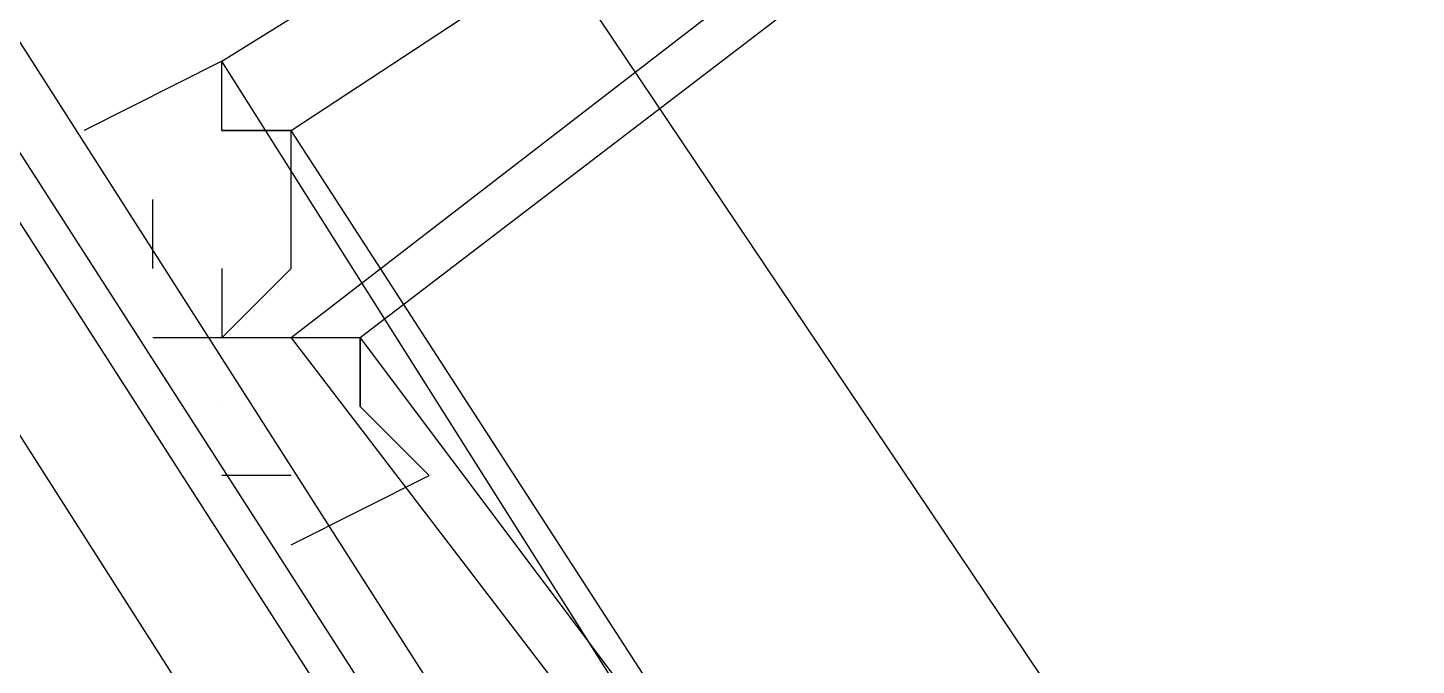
# Model space of a CAD drawing. Header units: feet. Extents: x -84 to 198, y -22 to 181.
# Drawn here: x 25.2558 to 25.5239, y 25.2211 to 25.3443 of the extents above; entities that cross this region are included whole.
import ezdxf

# ---------------------------------------------------------------- set-up
doc = ezdxf.new("R2010")
doc.units = ezdxf.units.FT
doc.layers.add('A-LINEA', color=7, linetype='CONTINUOUS')

msp = doc.modelspace()

# ---------------------------------------------------------------- linework, layer by layer
at = {"layer": 'A-LINEA'}
for p, q in [((22.9956, 28.8755), (26.704, 23.3541)), ((22.9956, 28.8755), (26.704, 23.3541)), ((25.28, 25.2978), (25.28, 25.2978)), ((25.28, 25.2978), (25.28, 25.2978)), ((25.3067, 25.2578), (25.3067, 25.2578)), ((25.3067, 25.2578), (25.3067, 25.2578))]:
    msp.add_line(p, q, dxfattribs=at)
for points in [[(23.1733, 28.5244), (25.2933, 25.2044), (25.3067, 25.1911), (25.32, 25.2044), (23.1867, 28.5244), (23.1867, 28.5378), (23.1733, 28.5244)], [(23.1733, 28.5244), (25.2933, 25.2044), (25.3067, 25.1911), (25.32, 25.2044), (23.1867, 28.5244), (23.1867, 28.5378), (23.1733, 28.5244)], [(23.1867, 28.5378), (25.32, 25.2178), (25.32, 25.2044), (25.3333, 25.2178), (23.2133, 28.5378), (23.2, 28.5378), (23.1867, 28.5378)], [(23.1867, 28.5378), (25.32, 25.2178), (25.32, 25.2044), (25.3333, 25.2178), (23.2133, 28.5378), (23.2, 28.5378), (23.1867, 28.5378)], [(25.7867, 25.6444), (25.9333, 25.4044), (25.4533, 25.0844), (25.2933, 25.3378), (25.7867, 25.6444)], [(25.7867, 25.6444), (25.9333, 25.4044), (25.4533, 25.0844), (25.2933, 25.3378), (25.7867, 25.6444)], [(25.9467, 25.4044), (25.7733, 25.6444), (25.3067, 25.2844), (25.48, 25.0578), (25.9467, 25.4044)], [(25.9467, 25.4044), (25.7733, 25.6444), (25.3067, 25.2844), (25.48, 25.0578), (25.9467, 25.4044)], [(25.7733, 25.6311), (25.92, 25.4044), (25.4533, 25.0978), (25.3067, 25.3244), (25.7733, 25.6311)], [(25.7733, 25.6311), (25.92, 25.4044), (25.4533, 25.0978), (25.3067, 25.3244), (25.7733, 25.6311)], [(25.9333, 25.4044), (25.7733, 25.6311), (25.32, 25.2844), (25.48, 25.0711), (25.9333, 25.4044)], [(25.9333, 25.4044), (25.7733, 25.6311), (25.32, 25.2844), (25.48, 25.0711), (25.9333, 25.4044)], [(25.2933, 25.2978), (25.2933, 25.2844), (25.2933, 25.2844), (25.3067, 25.2978), (25.3067, 25.2978), (25.3067, 25.3111), (25.3067, 25.3111), (25.3067, 25.3111), (25.3067, 25.3111), (25.3067, 25.3111), (25.3067, 25.3244), (25.3067, 25.3244), (25.2933, 25.3244), (25.2933, 25.3244), (25.2933, 25.3244), (25.2933, 25.3244), (25.2933, 25.3244), (25.2933, 25.3378), (25.2933, 25.3378), (25.2667, 25.3244), (25.2667, 25.3244), (25.2667, 25.3244)], [(25.2933, 25.2978), (25.2933, 25.2844), (25.2933, 25.2844), (25.3067, 25.2978), (25.3067, 25.2978), (25.3067, 25.3111), (25.3067, 25.3111), (25.3067, 25.3111), (25.3067, 25.3111), (25.3067, 25.3111), (25.3067, 25.3244), (25.3067, 25.3244), (25.2933, 25.3244), (25.2933, 25.3244), (25.2933, 25.3244), (25.2933, 25.3244), (25.2933, 25.3244), (25.2933, 25.3378), (25.2933, 25.3378), (25.2667, 25.3244), (25.2667, 25.3244), (25.2667, 25.3244)], [(25.28, 25.2978), (25.28, 25.3111), (25.28, 25.3111), (25.28, 25.3111)], [(25.28, 25.2978), (25.28, 25.3111), (25.28, 25.3111), (25.28, 25.3111)], [(25.3067, 25.2444), (25.3067, 25.2444), (25.3067, 25.2444), (25.3333, 25.2578), (25.3333, 25.2578), (25.32, 25.2711), (25.32, 25.2711), (25.32, 25.2711), (25.32, 25.2711), (25.32, 25.2711), (25.32, 25.2844), (25.32, 25.2844), (25.32, 25.2844), (25.32, 25.2844), (25.32, 25.2844), (25.3067, 25.2844), (25.3067, 25.2844), (25.3067, 25.2844), (25.3067, 25.2844), (25.28, 25.2844), (25.28, 25.2844)], [(25.3067, 25.2444), (25.3067, 25.2444), (25.3067, 25.2444), (25.3333, 25.2578), (25.3333, 25.2578), (25.32, 25.2711), (25.32, 25.2711), (25.32, 25.2711), (25.32, 25.2711), (25.32, 25.2711), (25.32, 25.2844), (25.32, 25.2844), (25.32, 25.2844), (25.32, 25.2844), (25.32, 25.2844), (25.3067, 25.2844), (25.3067, 25.2844), (25.3067, 25.2844), (25.3067, 25.2844), (25.28, 25.2844), (25.28, 25.2844)], [(25.32, 25.2844), (25.32, 25.2844), (25.32, 25.2844), (25.32, 25.2711), (25.32, 25.2711)], [(25.32, 25.2844), (25.32, 25.2844), (25.32, 25.2844), (25.32, 25.2711), (25.32, 25.2711)], [(25.2933, 25.2711), (25.2933, 25.2711), (25.2933, 25.2711)], [(25.2933, 25.2711), (25.2933, 25.2711), (25.2933, 25.2711)], [(25.3067, 25.2578), (25.2933, 25.2578), (25.2933, 25.2578)], [(25.3067, 25.2578), (25.2933, 25.2578), (25.2933, 25.2578)]]:
    msp.add_lwpolyline(points, dxfattribs=at)
msp.add_lwpolyline([(25.2933, 25.3244), (25.3067, 25.3244), (25.3067, 25.3244), (25.2933, 25.3244)], close=True, dxfattribs=at)
msp.add_lwpolyline([(25.2933, 25.3244), (25.3067, 25.3244), (25.3067, 25.3244), (25.2933, 25.3244)], close=True, dxfattribs=at)

doc.saveas('drawing.dxf')
